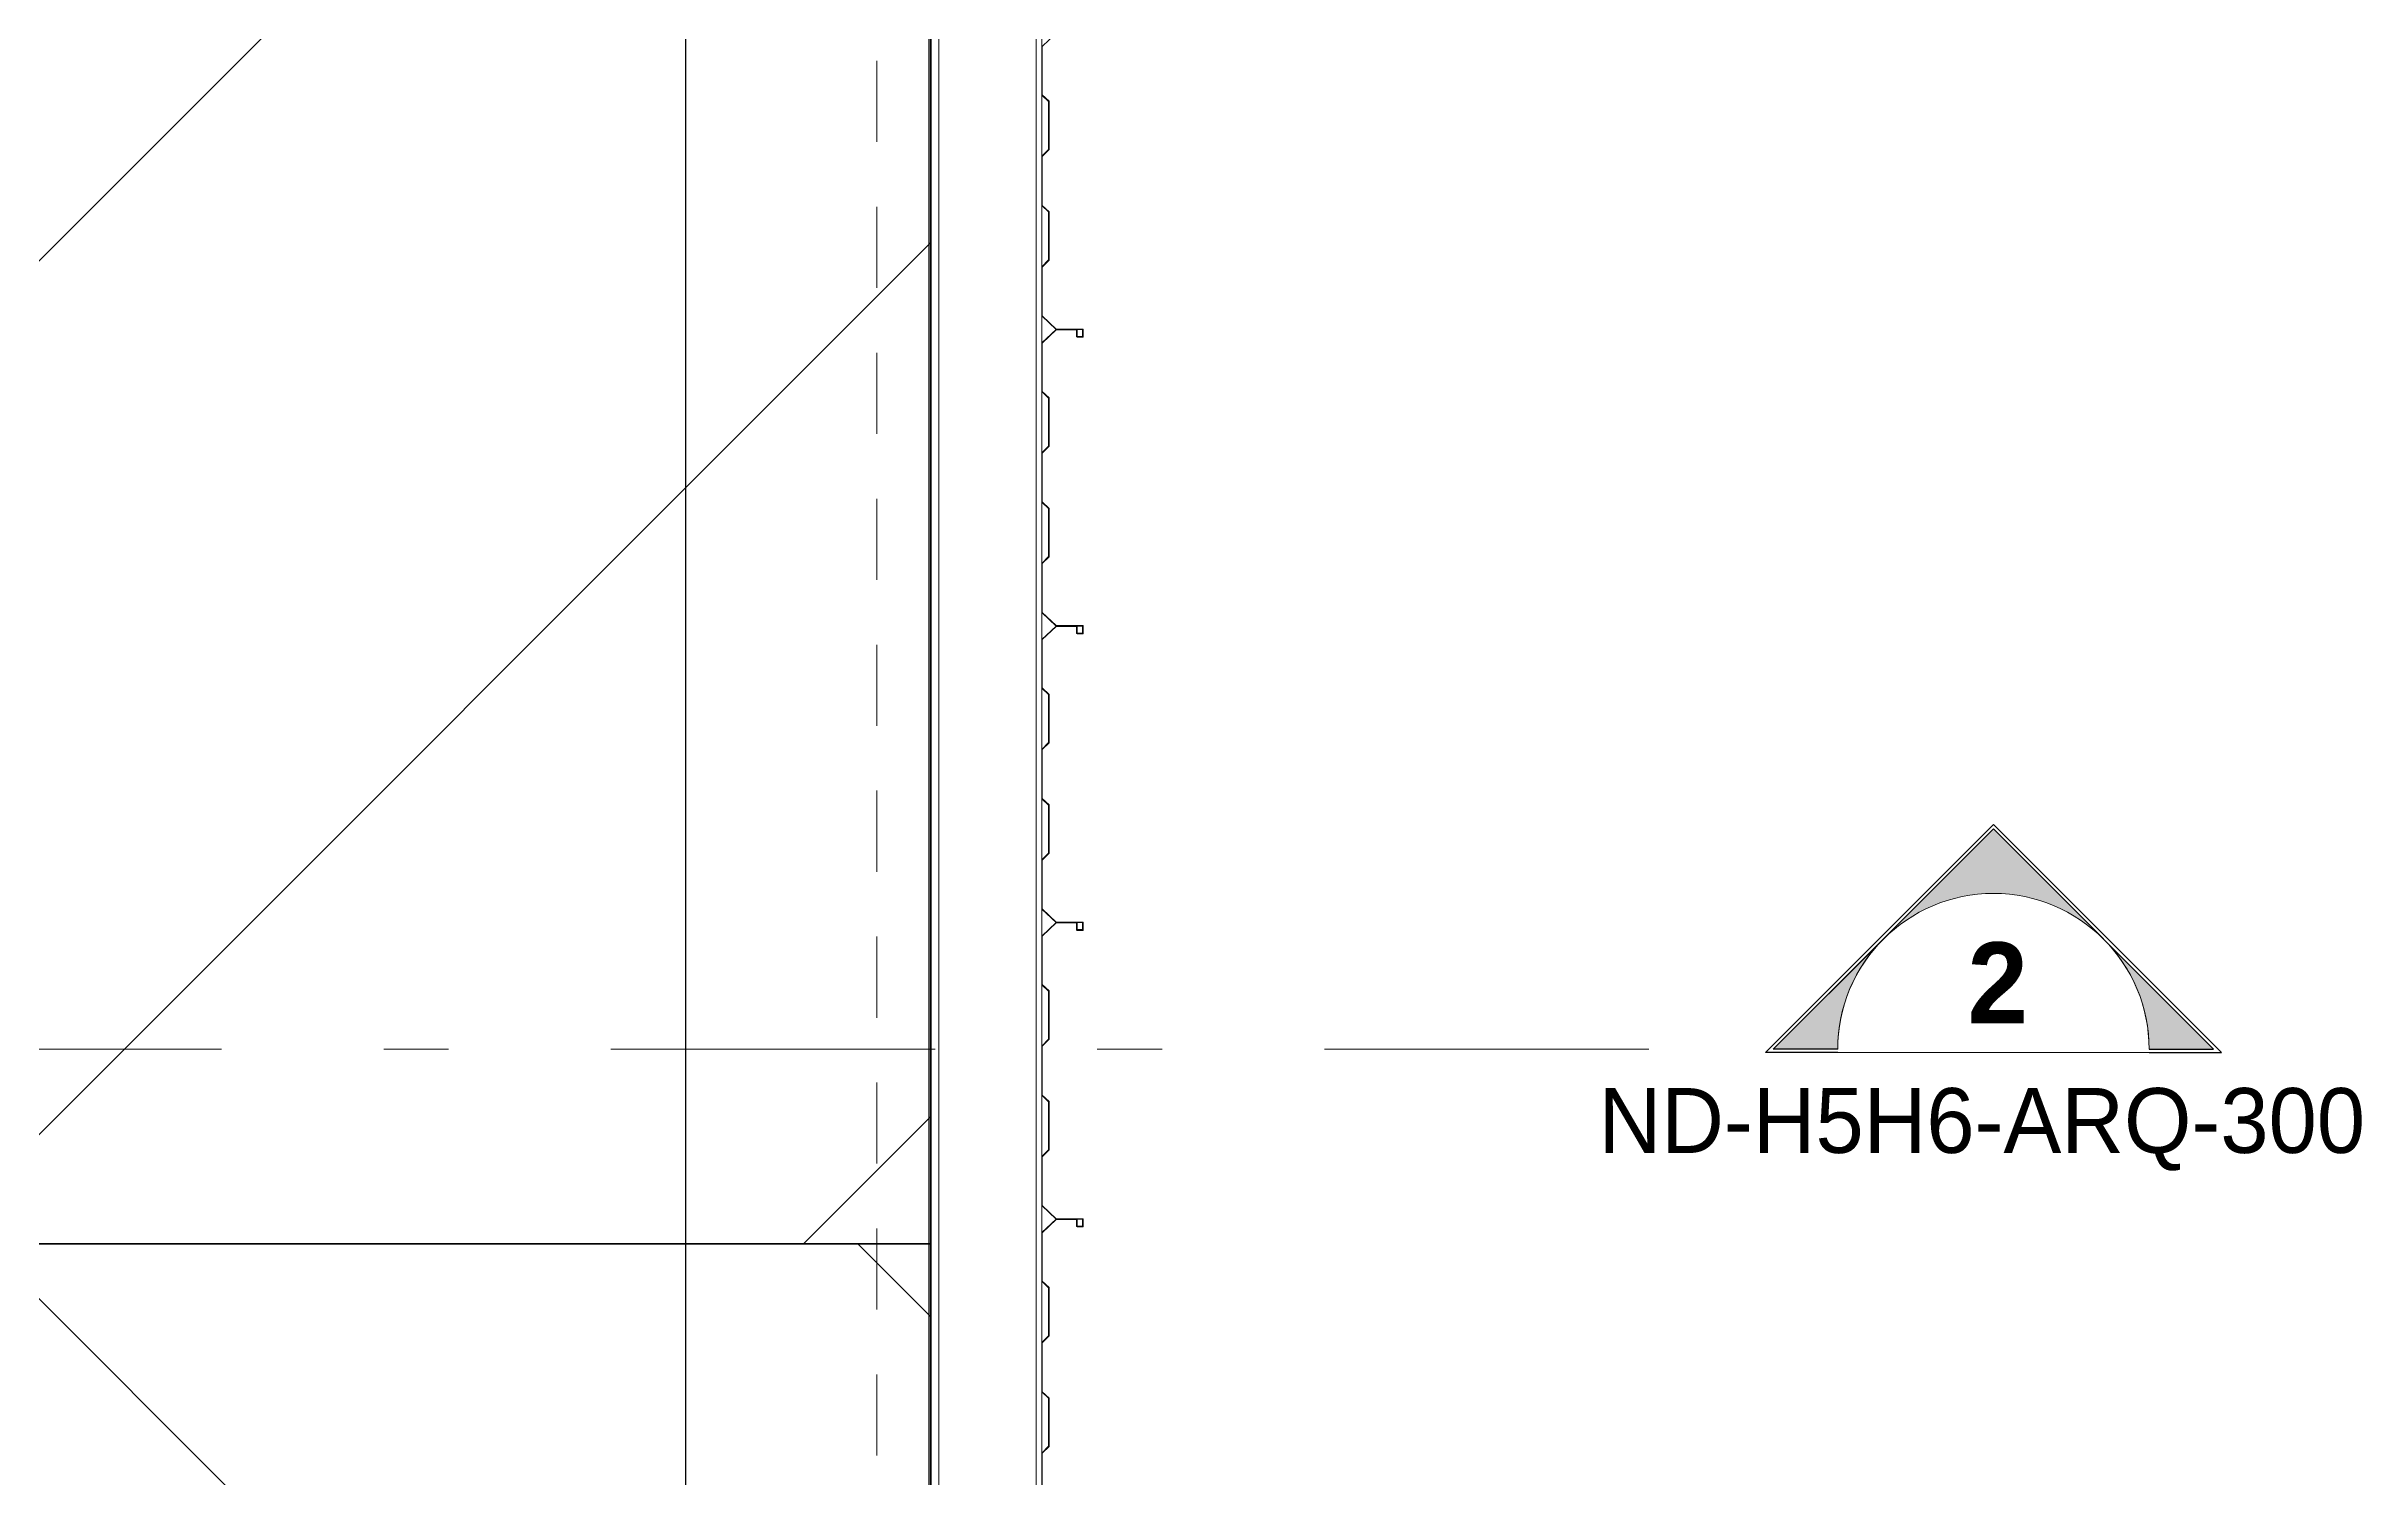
# Model space of a CAD drawing. Header units: metres. Extents: x 1.9 to 30.6, y -0.8 to 18.8.
# Drawn here: x 25.732 to 29.302, y 3.639 to 5.846 of the extents above; entities that cross this region are included whole.
import ezdxf

# ---------------------------------------------------------------- set-up
doc = ezdxf.new("R2010")
doc.units = ezdxf.units.M
doc.linetypes.add('Dash dot', pattern=[1.05, 0.5, -0.25, 0.05, -0.25])
doc.linetypes.add('Hidden', pattern=[0.2, 0.125, -0.075])
for name, color, linetype, lineweight in [('1', 7, 'Continuous', 18), ('A LARGUEROS', 7, 'Continuous', 9), ('A-CORTES', 7, 'Continuous', 18), ('A-EJES', 7, 'Continuous', 18), ('A-MURO', 7, 'Continuous', 25), ('A-PISO', 7, 'Continuous', 18), ('A-SIMBOLOGIA', 7, 'Continuous', 18), ('G-IMPT', 7, 'Continuous', 18)]:
    doc.layers.add(name, color=color, linetype=linetype, lineweight=lineweight)
doc.layers.add('ATR-ACHURADO', color=9, linetype='Continuous')
doc.layers.add('ATR-AREAS', color=1, linetype='Continuous')
doc.styles.add('Arial', font='arial.ttf', dxfattribs={"height": 2e-05})
doc.styles.add('Nirmala UI Semilight_4', font='', dxfattribs={"height": 0.1})
doc.styles.add('Nirmala UI Semilight_B', font='', dxfattribs={"height": 0.125})
doc.styles.get('Nirmala UI Semilight_4').set_extended_font_data('Nirmala UI Semilight')
doc.styles.get('Nirmala UI Semilight_B').set_extended_font_data('Nirmala UI Semilight', bold=True)

# ---------------------------------------------------------------- blocks, each defined once
blk = doc.blocks.new('MontenC-Calibre14-GMI 1 - MONTEN _C_ 10_ CAL14 CON CLIPS A COLUMNA-1581828-N_P_T_')
at = {"layer": 'A LARGUEROS', "linetype": 'Hidden', "lineweight": 5}
for p, q in [((-1.7802, 0.127), (-1.8217, 0.127)), ((-1.7802, 0.127), (-1.7051, 0.127)), ((-1.7051, 0.127), (-1.7802, 0.127)), ((-1.7051, 0.127), (-1.6106, 0.127)), ((-1.6106, 0.127), (-1.7051, 0.127)), ((-1.6106, 0.127), (-1.5347, 0.127)), ((-1.5347, 0.127), (-1.6106, 0.127)), ((-1.5347, 0.127), (-1.4402, 0.127)), ((-1.4402, 0.127), (-1.5347, 0.127)), ((-1.4402, 0.127), (-1.3645, 0.127)), ((-1.3645, 0.127), (-1.4402, 0.127)), ((-1.3645, 0.127), (-1.323, 0.127)), ((-1.323, 0.127), (-1.3645, 0.127)), ((-1.323, 0.127), (-1.2479, 0.127)), ((-1.2479, 0.127), (-1.323, 0.127)), ((-1.2479, 0.127), (-1.1534, 0.127)), ((-1.1534, 0.127), (-1.2479, 0.127)), ((-1.1534, 0.127), (-1.0775, 0.127)), ((-1.0775, 0.127), (-1.1534, 0.127)), ((-1.0775, 0.127), (-0.983, 0.127)), ((-0.983, 0.127), (-1.0775, 0.127)), ((-0.983, 0.127), (-0.9073, 0.127)), ((-0.9073, 0.127), (-0.983, 0.127)), ((-0.9073, 0.127), (-0.8658, 0.127)), ((-0.8658, 0.127), (-0.9073, 0.127)), ((-0.8658, 0.127), (-0.7907, 0.127)), ((-0.7907, 0.127), (-0.8658, 0.127)), ((-0.7907, 0.127), (-0.6962, 0.127)), ((-0.6962, 0.127), (-0.7907, 0.127)), ((-0.6962, 0.127), (-0.6203, 0.127)), ((-0.6203, 0.127), (-0.6962, 0.127)), ((-0.6203, 0.127), (-0.5258, 0.127)), ((-0.5258, 0.127), (-0.6203, 0.127)), ((-0.5258, 0.127), (-0.4501, 0.127)), ((-0.4501, 0.127), (-0.5258, 0.127)), ((-0.4501, 0.127), (-0.4086, 0.127)), ((-0.4086, 0.127), (-0.4501, 0.127)), ((-0.4086, 0.127), (-0.3335, 0.127)), ((-0.3335, 0.127), (-0.4086, 0.127)), ((-0.3335, 0.127), (-0.239, 0.127)), ((-0.239, 0.127), (-0.3335, 0.127)), ((-0.239, 0.127), (-0.1631, 0.127)), ((-0.1631, 0.127), (-0.239, 0.127)), ((-0.1631, 0.127), (-0.0686, 0.127)), ((-0.0686, 0.127), (-0.1631, 0.127)), ((-0.0686, 0.127), (0.0071, 0.127)), ((0.0071, 0.127), (-0.0686, 0.127)), ((0.0071, 0.127), (0.0486, 0.127)), ((0.0486, 0.127), (0.0071, 0.127)), ((0.0486, 0.127), (0.1237, 0.127)), ((0.1237, 0.127), (0.0486, 0.127)), ((0.1237, 0.127), (0.2182, 0.127)), ((0.2182, 0.127), (0.1237, 0.127)), ((0.2182, 0.127), (0.2941, 0.127)), ((0.2941, 0.127), (0.2182, 0.127)), ((0.2941, 0.127), (0.3886, 0.127)), ((0.3886, 0.127), (0.2941, 0.127)), ((0.3886, 0.127), (0.4643, 0.127)), ((0.4643, 0.127), (0.3886, 0.127)), ((3.9923, -0.127), (-3.8607, -0.127)), ((3.9923, -0.127), (-3.8607, -0.127))]:
    blk.add_line(p, q, dxfattribs=at)
blk = doc.blocks.new('MontenC-Calibre14-GMI 1 - MONTEN _C_ 10_ CAL14 CON CLIPS A COLUMNA-V21-N_P_T_')
at = {"layer": 'A LARGUEROS', "linetype": 'Hidden', "lineweight": 5}
for p, q in [((-1.7802, 0.127), (-1.8217, 0.127)), ((-1.7802, 0.127), (-1.7051, 0.127)), ((-1.7051, 0.127), (-1.7802, 0.127)), ((-1.7051, 0.127), (-1.6106, 0.127)), ((-1.6106, 0.127), (-1.7051, 0.127)), ((-1.6106, 0.127), (-1.5347, 0.127)), ((-1.5347, 0.127), (-1.6106, 0.127)), ((-1.5347, 0.127), (-1.4402, 0.127)), ((-1.4402, 0.127), (-1.5347, 0.127)), ((-1.4402, 0.127), (-1.3645, 0.127)), ((-1.3645, 0.127), (-1.4402, 0.127)), ((-1.3645, 0.127), (-1.323, 0.127)), ((-1.323, 0.127), (-1.3645, 0.127)), ((-1.323, 0.127), (-1.2479, 0.127)), ((-1.2479, 0.127), (-1.323, 0.127)), ((-1.2479, 0.127), (-1.1534, 0.127)), ((-1.1534, 0.127), (-1.2479, 0.127)), ((-1.1534, 0.127), (-1.0775, 0.127)), ((-1.0775, 0.127), (-1.1534, 0.127)), ((-1.0775, 0.127), (-0.983, 0.127)), ((-0.983, 0.127), (-1.0775, 0.127)), ((-0.983, 0.127), (-0.9073, 0.127)), ((-0.9073, 0.127), (-0.983, 0.127)), ((-0.9073, 0.127), (-0.8658, 0.127)), ((-0.8658, 0.127), (-0.9073, 0.127)), ((-0.8658, 0.127), (-0.7907, 0.127)), ((-0.7907, 0.127), (-0.8658, 0.127)), ((-0.7907, 0.127), (-0.6962, 0.127)), ((-0.6962, 0.127), (-0.7907, 0.127)), ((-0.6962, 0.127), (-0.6203, 0.127)), ((-0.6203, 0.127), (-0.6962, 0.127)), ((-0.6203, 0.127), (-0.5258, 0.127)), ((-0.5258, 0.127), (-0.6203, 0.127)), ((-0.5258, 0.127), (-0.4501, 0.127)), ((-0.4501, 0.127), (-0.5258, 0.127)), ((-0.4501, 0.127), (-0.4086, 0.127)), ((-0.4086, 0.127), (-0.4501, 0.127)), ((-0.4086, 0.127), (-0.3335, 0.127)), ((-0.3335, 0.127), (-0.4086, 0.127)), ((-0.3335, 0.127), (-0.239, 0.127)), ((-0.239, 0.127), (-0.3335, 0.127)), ((-0.239, 0.127), (-0.1631, 0.127)), ((-0.1631, 0.127), (-0.239, 0.127)), ((-0.1631, 0.127), (-0.0686, 0.127)), ((-0.0686, 0.127), (-0.1631, 0.127)), ((-0.0686, 0.127), (0.0071, 0.127)), ((0.0071, 0.127), (-0.0686, 0.127)), ((0.0071, 0.127), (0.0486, 0.127)), ((0.0486, 0.127), (0.0071, 0.127)), ((0.0486, 0.127), (0.1237, 0.127)), ((0.1237, 0.127), (0.0486, 0.127)), ((0.1237, 0.127), (0.2182, 0.127)), ((0.2182, 0.127), (0.1237, 0.127)), ((0.2182, 0.127), (0.2941, 0.127)), ((0.2941, 0.127), (0.2182, 0.127)), ((0.2941, 0.127), (0.3886, 0.127)), ((0.3886, 0.127), (0.2941, 0.127)), ((0.3886, 0.127), (0.4643, 0.127)), ((0.4643, 0.127), (0.3886, 0.127)), ((3.9923, -0.127), (-3.8607, -0.127)), ((3.9923, -0.127), (-3.8607, -0.127))]:
    blk.add_line(p, q, dxfattribs=at)
blk = doc.blocks.new('MontenC-Calibre14-GMI 1 - MONTEN _C_ 10_ CAL14 CON CLIPS A COLUMNA-V22-N_P_T_')
at = {"layer": 'A LARGUEROS', "linetype": 'Hidden', "lineweight": 5}
for p, q in [((-1.7802, 0.127), (-1.8217, 0.127)), ((-1.7802, 0.127), (-1.7051, 0.127)), ((-1.7051, 0.127), (-1.7802, 0.127)), ((-1.7051, 0.127), (-1.6106, 0.127)), ((-1.6106, 0.127), (-1.7051, 0.127)), ((-1.6106, 0.127), (-1.5347, 0.127)), ((-1.5347, 0.127), (-1.6106, 0.127)), ((-1.5347, 0.127), (-1.4402, 0.127)), ((-1.4402, 0.127), (-1.5347, 0.127)), ((-1.4402, 0.127), (-1.3645, 0.127)), ((-1.3645, 0.127), (-1.4402, 0.127)), ((-1.3645, 0.127), (-1.323, 0.127)), ((-1.323, 0.127), (-1.3645, 0.127)), ((-1.323, 0.127), (-1.2479, 0.127)), ((-1.2479, 0.127), (-1.323, 0.127)), ((-1.2479, 0.127), (-1.1534, 0.127)), ((-1.1534, 0.127), (-1.2479, 0.127)), ((-1.1534, 0.127), (-1.0775, 0.127)), ((-1.0775, 0.127), (-1.1534, 0.127)), ((-1.0775, 0.127), (-0.983, 0.127)), ((-0.983, 0.127), (-1.0775, 0.127)), ((-0.983, 0.127), (-0.9073, 0.127)), ((-0.9073, 0.127), (-0.983, 0.127)), ((-0.9073, 0.127), (-0.8658, 0.127)), ((-0.8658, 0.127), (-0.9073, 0.127)), ((-0.8658, 0.127), (-0.7907, 0.127)), ((-0.7907, 0.127), (-0.8658, 0.127)), ((-0.7907, 0.127), (-0.6962, 0.127)), ((-0.6962, 0.127), (-0.7907, 0.127)), ((-0.6962, 0.127), (-0.6203, 0.127)), ((-0.6203, 0.127), (-0.6962, 0.127)), ((-0.6203, 0.127), (-0.5258, 0.127)), ((-0.5258, 0.127), (-0.6203, 0.127)), ((-0.5258, 0.127), (-0.4501, 0.127)), ((-0.4501, 0.127), (-0.5258, 0.127)), ((-0.4501, 0.127), (-0.4086, 0.127)), ((-0.4086, 0.127), (-0.4501, 0.127)), ((-0.4086, 0.127), (-0.3335, 0.127)), ((-0.3335, 0.127), (-0.4086, 0.127)), ((-0.3335, 0.127), (-0.239, 0.127)), ((-0.239, 0.127), (-0.3335, 0.127)), ((-0.239, 0.127), (-0.1631, 0.127)), ((-0.1631, 0.127), (-0.239, 0.127)), ((-0.1631, 0.127), (-0.0686, 0.127)), ((-0.0686, 0.127), (-0.1631, 0.127)), ((-0.0686, 0.127), (0.0071, 0.127)), ((0.0071, 0.127), (-0.0686, 0.127)), ((0.0071, 0.127), (0.0486, 0.127)), ((0.0486, 0.127), (0.0071, 0.127)), ((0.0486, 0.127), (0.1237, 0.127)), ((0.1237, 0.127), (0.0486, 0.127)), ((0.1237, 0.127), (0.2182, 0.127)), ((0.2182, 0.127), (0.1237, 0.127)), ((0.2182, 0.127), (0.2941, 0.127)), ((0.2941, 0.127), (0.2182, 0.127)), ((0.2941, 0.127), (0.3886, 0.127)), ((0.3886, 0.127), (0.2941, 0.127)), ((0.3886, 0.127), (0.4643, 0.127)), ((0.4643, 0.127), (0.3886, 0.127)), ((3.9923, -0.127), (-3.8607, -0.127)), ((3.9923, -0.127), (-3.8607, -0.127))]:
    blk.add_line(p, q, dxfattribs=at)
blk = doc.blocks.new('MontenC-Calibre14-GMI 1 - MONTEN _C_ 10_ CAL14 CON CLIPS A COLUMNA-V23-N_P_T_')
at = {"layer": 'A LARGUEROS', "linetype": 'Hidden', "lineweight": 5}
for p, q in [((-1.7802, 0.127), (-1.8217, 0.127)), ((-1.7802, 0.127), (-1.7051, 0.127)), ((-1.7051, 0.127), (-1.7802, 0.127)), ((-1.7051, 0.127), (-1.6106, 0.127)), ((-1.6106, 0.127), (-1.7051, 0.127)), ((-1.6106, 0.127), (-1.5347, 0.127)), ((-1.5347, 0.127), (-1.6106, 0.127)), ((-1.5347, 0.127), (-1.4402, 0.127)), ((-1.4402, 0.127), (-1.5347, 0.127)), ((-1.4402, 0.127), (-1.3645, 0.127)), ((-1.3645, 0.127), (-1.4402, 0.127)), ((-1.3645, 0.127), (-1.323, 0.127)), ((-1.323, 0.127), (-1.3645, 0.127)), ((-1.323, 0.127), (-1.2479, 0.127)), ((-1.2479, 0.127), (-1.323, 0.127)), ((-1.2479, 0.127), (-1.1534, 0.127)), ((-1.1534, 0.127), (-1.2479, 0.127)), ((-1.1534, 0.127), (-1.0775, 0.127)), ((-1.0775, 0.127), (-1.1534, 0.127)), ((-1.0775, 0.127), (-0.983, 0.127)), ((-0.983, 0.127), (-1.0775, 0.127)), ((-0.983, 0.127), (-0.9073, 0.127)), ((-0.9073, 0.127), (-0.983, 0.127)), ((-0.9073, 0.127), (-0.8658, 0.127)), ((-0.8658, 0.127), (-0.9073, 0.127)), ((-0.8658, 0.127), (-0.7907, 0.127)), ((-0.7907, 0.127), (-0.8658, 0.127)), ((-0.7907, 0.127), (-0.6962, 0.127)), ((-0.6962, 0.127), (-0.7907, 0.127)), ((-0.6962, 0.127), (-0.6203, 0.127)), ((-0.6203, 0.127), (-0.6962, 0.127)), ((-0.6203, 0.127), (-0.5258, 0.127)), ((-0.5258, 0.127), (-0.6203, 0.127)), ((-0.5258, 0.127), (-0.4501, 0.127)), ((-0.4501, 0.127), (-0.5258, 0.127)), ((-0.4501, 0.127), (-0.4086, 0.127)), ((-0.4086, 0.127), (-0.4501, 0.127)), ((-0.4086, 0.127), (-0.3335, 0.127)), ((-0.3335, 0.127), (-0.4086, 0.127)), ((-0.3335, 0.127), (-0.239, 0.127)), ((-0.239, 0.127), (-0.3335, 0.127)), ((-0.239, 0.127), (-0.1631, 0.127)), ((-0.1631, 0.127), (-0.239, 0.127)), ((-0.1631, 0.127), (-0.0686, 0.127)), ((-0.0686, 0.127), (-0.1631, 0.127)), ((-0.0686, 0.127), (0.0071, 0.127)), ((0.0071, 0.127), (-0.0686, 0.127)), ((0.0071, 0.127), (0.0486, 0.127)), ((0.0486, 0.127), (0.0071, 0.127)), ((0.0486, 0.127), (0.1237, 0.127)), ((0.1237, 0.127), (0.0486, 0.127)), ((0.1237, 0.127), (0.2182, 0.127)), ((0.2182, 0.127), (0.1237, 0.127)), ((0.2182, 0.127), (0.2941, 0.127)), ((0.2941, 0.127), (0.2182, 0.127)), ((0.2941, 0.127), (0.3886, 0.127)), ((0.3886, 0.127), (0.2941, 0.127)), ((0.3886, 0.127), (0.4643, 0.127)), ((0.4643, 0.127), (0.3886, 0.127)), ((3.9923, -0.127), (-3.8607, -0.127)), ((3.9923, -0.127), (-3.8607, -0.127))]:
    blk.add_line(p, q, dxfattribs=at)
blk = doc.blocks.new('MontenC-Calibre14-GMI 1 - MONTEN _C_ 10_ CAL14 CON CLIPS A COLUMNA-V24-N_P_T_')
at = {"layer": 'A LARGUEROS', "linetype": 'Hidden', "lineweight": 5}
for p, q in [((-1.7802, 0.127), (-1.8217, 0.127)), ((-1.7802, 0.127), (-1.7051, 0.127)), ((-1.7051, 0.127), (-1.7802, 0.127)), ((-1.7051, 0.127), (-1.6106, 0.127)), ((-1.6106, 0.127), (-1.7051, 0.127)), ((-1.6106, 0.127), (-1.5347, 0.127)), ((-1.5347, 0.127), (-1.6106, 0.127)), ((-1.5347, 0.127), (-1.4402, 0.127)), ((-1.4402, 0.127), (-1.5347, 0.127)), ((-1.4402, 0.127), (-1.3645, 0.127)), ((-1.3645, 0.127), (-1.4402, 0.127)), ((-1.3645, 0.127), (-1.323, 0.127)), ((-1.323, 0.127), (-1.3645, 0.127)), ((-1.323, 0.127), (-1.2479, 0.127)), ((-1.2479, 0.127), (-1.323, 0.127)), ((-1.2479, 0.127), (-1.1534, 0.127)), ((-1.1534, 0.127), (-1.2479, 0.127)), ((-1.1534, 0.127), (-1.0775, 0.127)), ((-1.0775, 0.127), (-1.1534, 0.127)), ((-1.0775, 0.127), (-0.983, 0.127)), ((-0.983, 0.127), (-1.0775, 0.127)), ((-0.983, 0.127), (-0.9073, 0.127)), ((-0.9073, 0.127), (-0.983, 0.127)), ((-0.9073, 0.127), (-0.8658, 0.127)), ((-0.8658, 0.127), (-0.9073, 0.127)), ((-0.8658, 0.127), (-0.7907, 0.127)), ((-0.7907, 0.127), (-0.8658, 0.127)), ((-0.7907, 0.127), (-0.6962, 0.127)), ((-0.6962, 0.127), (-0.7907, 0.127)), ((-0.6962, 0.127), (-0.6203, 0.127)), ((-0.6203, 0.127), (-0.6962, 0.127)), ((-0.6203, 0.127), (-0.5258, 0.127)), ((-0.5258, 0.127), (-0.6203, 0.127)), ((-0.5258, 0.127), (-0.4501, 0.127)), ((-0.4501, 0.127), (-0.5258, 0.127)), ((-0.4501, 0.127), (-0.4086, 0.127)), ((-0.4086, 0.127), (-0.4501, 0.127)), ((-0.4086, 0.127), (-0.3335, 0.127)), ((-0.3335, 0.127), (-0.4086, 0.127)), ((-0.3335, 0.127), (-0.239, 0.127)), ((-0.239, 0.127), (-0.3335, 0.127)), ((-0.239, 0.127), (-0.1631, 0.127)), ((-0.1631, 0.127), (-0.239, 0.127)), ((-0.1631, 0.127), (-0.0686, 0.127)), ((-0.0686, 0.127), (-0.1631, 0.127)), ((-0.0686, 0.127), (0.0071, 0.127)), ((0.0071, 0.127), (-0.0686, 0.127)), ((0.0071, 0.127), (0.0486, 0.127)), ((0.0486, 0.127), (0.0071, 0.127)), ((0.0486, 0.127), (0.1237, 0.127)), ((0.1237, 0.127), (0.0486, 0.127)), ((0.1237, 0.127), (0.2182, 0.127)), ((0.2182, 0.127), (0.1237, 0.127)), ((0.2182, 0.127), (0.2941, 0.127)), ((0.2941, 0.127), (0.2182, 0.127)), ((0.2941, 0.127), (0.3886, 0.127)), ((0.3886, 0.127), (0.2941, 0.127)), ((0.3886, 0.127), (0.4643, 0.127)), ((0.4643, 0.127), (0.3886, 0.127)), ((3.9923, -0.127), (-3.8607, -0.127)), ((3.9923, -0.127), (-3.8607, -0.127))]:
    blk.add_line(p, q, dxfattribs=at)
blk = doc.blocks.new('MontenC-Calibre14-GMI 1 - MONTEN _C_ 10_ CAL14 CON CLIPS A COLUMNA-V25-N_P_T_')
at = {"layer": 'A LARGUEROS', "linetype": 'Hidden', "lineweight": 5}
for p, q in [((-1.7802, 0.127), (-1.8217, 0.127)), ((-1.7802, 0.127), (-1.7051, 0.127)), ((-1.7051, 0.127), (-1.7802, 0.127)), ((-1.7051, 0.127), (-1.6106, 0.127)), ((-1.6106, 0.127), (-1.7051, 0.127)), ((-1.6106, 0.127), (-1.5347, 0.127)), ((-1.5347, 0.127), (-1.6106, 0.127)), ((-1.5347, 0.127), (-1.4402, 0.127)), ((-1.4402, 0.127), (-1.5347, 0.127)), ((-1.4402, 0.127), (-1.3645, 0.127)), ((-1.3645, 0.127), (-1.4402, 0.127)), ((-1.3645, 0.127), (-1.323, 0.127)), ((-1.323, 0.127), (-1.3645, 0.127)), ((-1.323, 0.127), (-1.2479, 0.127)), ((-1.2479, 0.127), (-1.323, 0.127)), ((-1.2479, 0.127), (-1.1534, 0.127)), ((-1.1534, 0.127), (-1.2479, 0.127)), ((-1.1534, 0.127), (-1.0775, 0.127)), ((-1.0775, 0.127), (-1.1534, 0.127)), ((-1.0775, 0.127), (-0.983, 0.127)), ((-0.983, 0.127), (-1.0775, 0.127)), ((-0.983, 0.127), (-0.9073, 0.127)), ((-0.9073, 0.127), (-0.983, 0.127)), ((-0.9073, 0.127), (-0.8658, 0.127)), ((-0.8658, 0.127), (-0.9073, 0.127)), ((-0.8658, 0.127), (-0.7907, 0.127)), ((-0.7907, 0.127), (-0.8658, 0.127)), ((-0.7907, 0.127), (-0.6962, 0.127)), ((-0.6962, 0.127), (-0.7907, 0.127)), ((-0.6962, 0.127), (-0.6203, 0.127)), ((-0.6203, 0.127), (-0.6962, 0.127)), ((-0.6203, 0.127), (-0.5258, 0.127)), ((-0.5258, 0.127), (-0.6203, 0.127)), ((-0.5258, 0.127), (-0.4501, 0.127)), ((-0.4501, 0.127), (-0.5258, 0.127)), ((-0.4501, 0.127), (-0.4086, 0.127)), ((-0.4086, 0.127), (-0.4501, 0.127)), ((-0.4086, 0.127), (-0.3335, 0.127)), ((-0.3335, 0.127), (-0.4086, 0.127)), ((-0.3335, 0.127), (-0.239, 0.127)), ((-0.239, 0.127), (-0.3335, 0.127)), ((-0.239, 0.127), (-0.1631, 0.127)), ((-0.1631, 0.127), (-0.239, 0.127)), ((-0.1631, 0.127), (-0.0686, 0.127)), ((-0.0686, 0.127), (-0.1631, 0.127)), ((-0.0686, 0.127), (0.0071, 0.127)), ((0.0071, 0.127), (-0.0686, 0.127)), ((0.0071, 0.127), (0.0486, 0.127)), ((0.0486, 0.127), (0.0071, 0.127)), ((0.0486, 0.127), (0.1237, 0.127)), ((0.1237, 0.127), (0.0486, 0.127)), ((0.1237, 0.127), (0.2182, 0.127)), ((0.2182, 0.127), (0.1237, 0.127)), ((0.2182, 0.127), (0.2941, 0.127)), ((0.2941, 0.127), (0.2182, 0.127)), ((0.2941, 0.127), (0.3886, 0.127)), ((0.3886, 0.127), (0.2941, 0.127)), ((0.3886, 0.127), (0.4643, 0.127)), ((0.4643, 0.127), (0.3886, 0.127)), ((3.9923, -0.127), (-3.8607, -0.127)), ((3.9923, -0.127), (-3.8607, -0.127))]:
    blk.add_line(p, q, dxfattribs=at)
blk = doc.blocks.new('MontenC-Calibre14-GMI 1 - MONTEN _C_ 10_ CAL14 CON CLIPS A COLUMNA-V26-N_P_T_')
at = {"layer": 'A LARGUEROS', "linetype": 'Hidden', "lineweight": 5}
for p, q in [((-1.7802, 0.127), (-1.8217, 0.127)), ((-1.7051, 0.127), (-1.7802, 0.127)), ((-1.7051, 0.127), (-1.6106, 0.127)), ((-1.6106, 0.127), (-1.7051, 0.127)), ((-1.5347, 0.127), (-1.6106, 0.127)), ((-1.5347, 0.127), (-1.4402, 0.127)), ((-1.4402, 0.127), (-1.5347, 0.127)), ((-1.3645, 0.127), (-1.4402, 0.127)), ((-1.3645, 0.127), (-1.323, 0.127)), ((-1.323, 0.127), (-1.3645, 0.127)), ((-1.2479, 0.127), (-1.323, 0.127)), ((-1.2479, 0.127), (-1.1534, 0.127)), ((-1.1534, 0.127), (-1.2479, 0.127)), ((-1.0775, 0.127), (-1.1534, 0.127)), ((-1.0775, 0.127), (-0.983, 0.127)), ((-0.983, 0.127), (-1.0775, 0.127)), ((-0.9073, 0.127), (-0.983, 0.127)), ((-0.9073, 0.127), (-0.8658, 0.127)), ((-0.8658, 0.127), (-0.9073, 0.127)), ((-0.7907, 0.127), (-0.8658, 0.127)), ((-0.7907, 0.127), (-0.6962, 0.127)), ((-0.6962, 0.127), (-0.7907, 0.127)), ((-0.6203, 0.127), (-0.6962, 0.127)), ((-0.6203, 0.127), (-0.5258, 0.127)), ((-0.5258, 0.127), (-0.6203, 0.127)), ((-0.4501, 0.127), (-0.5258, 0.127)), ((-0.4501, 0.127), (-0.4086, 0.127)), ((-0.4086, 0.127), (-0.4501, 0.127)), ((-0.3335, 0.127), (-0.4086, 0.127)), ((-0.3335, 0.127), (-0.239, 0.127)), ((-0.239, 0.127), (-0.3335, 0.127)), ((-0.1631, 0.127), (-0.239, 0.127)), ((-0.1631, 0.127), (-0.0686, 0.127)), ((-0.0686, 0.127), (-0.1631, 0.127)), ((0.0071, 0.127), (-0.0686, 0.127)), ((0.0071, 0.127), (0.0486, 0.127)), ((0.0486, 0.127), (0.0071, 0.127)), ((0.1237, 0.127), (0.0486, 0.127)), ((0.1237, 0.127), (0.2182, 0.127)), ((0.2182, 0.127), (0.1237, 0.127)), ((0.2941, 0.127), (0.2182, 0.127)), ((0.2941, 0.127), (0.3886, 0.127)), ((0.3886, 0.127), (0.2941, 0.127)), ((0.4643, 0.127), (0.3886, 0.127)), ((3.9923, -0.127), (-3.8607, -0.127)), ((3.9923, -0.127), (-3.8607, -0.127))]:
    blk.add_line(p, q, dxfattribs=at)
blk = doc.blocks.new('Lamina_Laminación_KR18 - Lamina_Laminación_KR18-V85-N_P_T_')
at = {"layer": 'G-IMPT', "color": 3, "true_color": 0x00ff00, "insert": (-0.1592, -0.0244), "char_height": 0.00002, "width": 0.0000837, "attachment_point": 2, "line_spacing_factor": 0.941778, "style": 'Arial'}
blk.add_mtext('45,72', dxfattribs=at)
at = {"layer": 'G-IMPT', "color": 3, "true_color": 0x00ff00, "insert": (-0.1589, -0.0245), "char_height": 0.00002, "width": 0.0000465, "attachment_point": 2, "rotation": 90, "line_spacing_factor": 0.941778, "style": 'Arial'}
blk.add_mtext('6,4', dxfattribs=at)
blk = doc.blocks.new('Lamina_Laminación_KR18 - Lamina_Laminación_KR18-V86-N_P_T_')
at = {"layer": 'G-IMPT', "color": 3, "true_color": 0x00ff00, "insert": (-0.1592, -0.0244), "char_height": 0.00002, "width": 0.0000837, "attachment_point": 2, "line_spacing_factor": 0.941778, "style": 'Arial'}
blk.add_mtext('45,72', dxfattribs=at)
at = {"layer": 'G-IMPT', "color": 3, "true_color": 0x00ff00, "insert": (-0.1589, -0.0245), "char_height": 0.00002, "width": 0.0000465, "attachment_point": 2, "rotation": 90, "line_spacing_factor": 0.941778, "style": 'Arial'}
blk.add_mtext('6,4', dxfattribs=at)
blk = doc.blocks.new('Lamina_Laminación_KR18 - Lamina_Laminación_KR18-V87-N_P_T_')
at = {"layer": 'G-IMPT', "color": 3, "true_color": 0x00ff00, "insert": (-0.1592, -0.0244), "char_height": 0.00002, "width": 0.0000837, "attachment_point": 2, "line_spacing_factor": 0.941778, "style": 'Arial'}
blk.add_mtext('45,72', dxfattribs=at)
at = {"layer": 'G-IMPT', "color": 3, "true_color": 0x00ff00, "insert": (-0.1589, -0.0245), "char_height": 0.00002, "width": 0.0000465, "attachment_point": 2, "rotation": 90, "line_spacing_factor": 0.941778, "style": 'Arial'}
blk.add_mtext('6,4', dxfattribs=at)
blk = doc.blocks.new('Lamina_Laminación_KR18 - Lamina_Laminación_KR18-V88-N_P_T_')
at = {"layer": 'G-IMPT', "color": 3, "true_color": 0x00ff00, "insert": (-0.1592, -0.0244), "char_height": 0.00002, "width": 0.0000837, "attachment_point": 2, "line_spacing_factor": 0.941778, "style": 'Arial'}
blk.add_mtext('45,72', dxfattribs=at)
at = {"layer": 'G-IMPT', "color": 3, "true_color": 0x00ff00, "insert": (-0.1589, -0.0245), "char_height": 0.00002, "width": 0.0000465, "attachment_point": 2, "rotation": 90, "line_spacing_factor": 0.941778, "style": 'Arial'}
blk.add_mtext('6,4', dxfattribs=at)
blk = doc.blocks.new('Lamina_Laminación_KR18 - Lamina_Laminación_KR18-1564527-N_P_T_')
at = {"layer": 'G-IMPT', "color": 3, "true_color": 0x00ff00, "insert": (-0.1592, -0.0244), "char_height": 0.00002, "width": 0.0000837, "attachment_point": 2, "line_spacing_factor": 0.941778, "style": 'Arial'}
blk.add_mtext('45,72', dxfattribs=at)
at = {"layer": 'G-IMPT', "color": 3, "true_color": 0x00ff00, "insert": (-0.1589, -0.0245), "char_height": 0.00002, "width": 0.0000465, "attachment_point": 2, "rotation": 90, "line_spacing_factor": 0.941778, "style": 'Arial'}
blk.add_mtext('6,4', dxfattribs=at)
blk = doc.blocks.new('Sección - SimbologiaCortes-GMI-R25-261526-N_P_T_')
at = {"layer": 'A-CORTES', "lineweight": 9, "true_color": 0xe3e3e3}
h = blk.add_hatch(color=254, dxfattribs=at)
edge = h.paths.add_edge_path()
edge.add_line((0.000788, 0), (-0.0012, 0))
edge.add_arc((-0.006, 0), 0.0048, 360, 405)
edge.add_line((-0.002606, 0.003394), (0.000788, 0))
at = {"layer": 'A-SIMBOLOGIA', "lineweight": 9, "true_color": 0xe3e3e3}
h = blk.add_hatch(color=254, dxfattribs=at)
edge = h.paths.add_edge_path()
edge.add_arc((-0.006, 0), 0.0048, 0, 180)
edge.add_line((-0.0108, 0), (-0.012788, 0))
edge.add_line((-0.012788, 0), (-0.006, 0.006788))
edge.add_line((-0.006, 0.006788), (0.000788, 0))
edge.add_line((0.000788, 0), (-0.0012, 0))
h = blk.add_hatch(color=254, dxfattribs=at)
edge = h.paths.add_edge_path()
edge.add_line((-0.012788, 0), (-0.009394, 0.003394))
edge.add_arc((-0.006, 0), 0.0048, 135, 180)
edge.add_line((-0.0108, 0), (-0.012788, 0))
at = {"layer": 'A-SIMBOLOGIA', "lineweight": 25}
for p, q in [((-0.006, 0.00693), (-0.01303, -0.0001)), ((-0.006, 0.006788), (-0.012788, 0)), ((-0.006, 0.00693), (0.00103, -0.0001)), ((-0.006, 0.006788), (0.000788, 0)), ((-0.0108, 0), (-0.012788, 0)), ((-0.0012, 0), (0.000788, 0)), ((-0.010799, -0.0001), (-0.01303, -0.0001)), ((-0.001201, -0.0001), (0.00103, -0.0001))]:
    blk.add_line(p, q, dxfattribs=at)
at = {"layer": 'A-SIMBOLOGIA', "lineweight": 9}
for p, q in [((-0.006, 0.006788), (-0.012788, 0)), ((0.000788, 0), (-0.006, 0.006788)), ((-0.009394, 0.003394), (-0.012788, 0)), ((0.000788, 0), (-0.002606, 0.003394)), ((-0.012788, 0), (-0.0108, 0)), ((-0.0012, 0), (0.000788, 0))]:
    blk.add_line(p, q, dxfattribs=at)
at = {"layer": 'A-SIMBOLOGIA'}
for p, q in [((-0.012788, 0), (-0.0108, 0)), ((-0.0012, 0), (0.000788, 0)), ((-0.010915, -0.0001), (-0.0012, -0.0001))]:
    blk.add_line(p, q, dxfattribs=at)
at = {"layer": 'A-SIMBOLOGIA', "lineweight": 9}
for start, end in [(0, 180), (135, 180), (360, 45)]:
    blk.add_arc((-0.006, 0), 0.0048, start, end, dxfattribs=at)

msp = doc.modelspace()

# ---------------------------------------------------------------- hatches: boundary and pattern name
at = {"layer": 'ATR-ACHURADO'}
h = msp.add_hatch(dxfattribs=at)
h.set_pattern_fill('ANSI31', scale=0.3)
h.paths.add_polyline_path([(22.056, 4), (27.096, 4), (27.096, 12), (22.056, 12)])
h = msp.add_hatch(dxfattribs=at)
h.set_pattern_fill('ANSI31', scale=0.3, angle=90)
h.paths.add_polyline_path([(22.056, 0), (27.096, 0), (27.096, 4), (22.056, 4)])

# ---------------------------------------------------------------- linework, layer by layer
at = {"color": 6}
for points in [[(17.016, 16), (27.0929, 16), (27.0929, 0)], [(26.7179, 16), (26.7179, 0)]]:
    msp.add_lwpolyline(points, dxfattribs=at)
at = {"layer": '1'}
for p, q in [((27.2675, 5.8457), (27.2893, 5.8661)), ((27.2668, 5.846), (27.2668, 5.7709)), ((27.2675, 5.7712), (27.2675, 5.8457)), ((27.2668, 5.7709), (27.2775, 5.761)), ((27.2781, 5.7613), (27.2675, 5.7712)), ((27.2775, 5.761), (27.2775, 5.687)), ((27.2781, 5.6868), (27.2781, 5.7613)), ((27.2775, 5.687), (27.2668, 5.6764)), ((27.2668, 5.6764), (27.2668, 5.6005)), ((27.2675, 5.6762), (27.2781, 5.6868)), ((27.2675, 5.6007), (27.2675, 5.6762)), ((27.2668, 5.6005), (27.2775, 5.5906)), ((27.2781, 5.5908), (27.2675, 5.6007)), ((27.2775, 5.5906), (27.2775, 5.5166)), ((27.2781, 5.5163), (27.2781, 5.5908)), ((27.2775, 5.5166), (27.2668, 5.506)), ((27.2668, 5.506), (27.2668, 5.4303)), ((27.2675, 5.5057), (27.2781, 5.5163)), ((27.2675, 5.4305), (27.2675, 5.5057)), ((27.2668, 5.4303), (27.2891, 5.4095)), ((27.2893, 5.4101), (27.2675, 5.4305)), ((27.2891, 5.4095), (27.2668, 5.3888)), ((27.2675, 5.3885), (27.2893, 5.4089)), ((27.3212, 5.4095), (27.2891, 5.4095)), ((27.2891, 5.4095), (27.3302, 5.4095)), ((27.3308, 5.4101), (27.2893, 5.4101)), ((27.2893, 5.4089), (27.3206, 5.4089)), ((27.3206, 5.4089), (27.3206, 5.3981)), ((27.3206, 5.3981), (27.3302, 5.3981)), ((27.3302, 5.3981), (27.3206, 5.3981)), ((27.3206, 5.3981), (27.3212, 5.3975)), ((27.3212, 5.3987), (27.3212, 5.4095)), ((27.3296, 5.3987), (27.3212, 5.3987)), ((27.3212, 5.3975), (27.3308, 5.3975)), ((27.3302, 5.4095), (27.3296, 5.4089)), ((27.3296, 5.4089), (27.3296, 5.3987)), ((27.3302, 5.3981), (27.3302, 5.4095)), ((27.3302, 5.4095), (27.3302, 5.3981)), ((27.3308, 5.3975), (27.3308, 5.4101)), ((27.2668, 5.3888), (27.2668, 5.3137)), ((27.2675, 5.314), (27.2675, 5.3885)), ((27.2668, 5.3137), (27.2775, 5.3038)), ((27.2781, 5.3041), (27.2675, 5.314)), ((27.2775, 5.3038), (27.2775, 5.2298)), ((27.2781, 5.2296), (27.2781, 5.3041)), ((27.2775, 5.2298), (27.2668, 5.2192)), ((27.2668, 5.2192), (27.2668, 5.1433)), ((27.2675, 5.219), (27.2781, 5.2296)), ((27.2675, 5.1435), (27.2675, 5.219)), ((27.2668, 5.1433), (27.2775, 5.1334)), ((27.2781, 5.1336), (27.2675, 5.1435)), ((27.2775, 5.1334), (27.2775, 5.0594)), ((27.2781, 5.0591), (27.2781, 5.1336)), ((27.2775, 5.0594), (27.2668, 5.0488)), ((27.2668, 5.0488), (27.2668, 4.9731)), ((27.2675, 5.0485), (27.2781, 5.0591)), ((27.2675, 4.9733), (27.2675, 5.0485)), ((27.2668, 4.9731), (27.2891, 4.9523)), ((27.2893, 4.9529), (27.2675, 4.9733)), ((27.2891, 4.9523), (27.2668, 4.9316)), ((27.2668, 4.9316), (27.2668, 4.8565)), ((27.2675, 4.9313), (27.2893, 4.9517)), ((27.2675, 4.8568), (27.2675, 4.9313)), ((27.3212, 4.9523), (27.2891, 4.9523)), ((27.2891, 4.9523), (27.3302, 4.9523)), ((27.3308, 4.9529), (27.2893, 4.9529)), ((27.2893, 4.9517), (27.3206, 4.9517)), ((27.3206, 4.9517), (27.3206, 4.9409)), ((27.3206, 4.9409), (27.3302, 4.9409)), ((27.3302, 4.9409), (27.3206, 4.9409)), ((27.3206, 4.9409), (27.3212, 4.9403)), ((27.3212, 4.9415), (27.3212, 4.9523)), ((27.3296, 4.9415), (27.3212, 4.9415)), ((27.3212, 4.9403), (27.3308, 4.9403)), ((27.3302, 4.9523), (27.3296, 4.9517)), ((27.3296, 4.9517), (27.3296, 4.9415)), ((27.3302, 4.9409), (27.3302, 4.9523)), ((27.3302, 4.9523), (27.3302, 4.9409)), ((27.3308, 4.9403), (27.3308, 4.9529)), ((27.2668, 4.8565), (27.2775, 4.8466)), ((27.2781, 4.8469), (27.2675, 4.8568)), ((27.2775, 4.8466), (27.2775, 4.7726)), ((27.2781, 4.7724), (27.2781, 4.8469)), ((27.2775, 4.7726), (27.2668, 4.762)), ((27.2668, 4.762), (27.2668, 4.6861)), ((27.2675, 4.7618), (27.2781, 4.7724)), ((27.2675, 4.6863), (27.2675, 4.7618)), ((27.2668, 4.6861), (27.2775, 4.6762)), ((27.2781, 4.6764), (27.2675, 4.6863)), ((27.2775, 4.6762), (27.2775, 4.6022)), ((27.2781, 4.6019), (27.2781, 4.6764)), ((27.2775, 4.6022), (27.2668, 4.5916)), ((27.2668, 4.5916), (27.2668, 4.5159)), ((27.2675, 4.5913), (27.2781, 4.6019)), ((27.2675, 4.5161), (27.2675, 4.5913)), ((27.2668, 4.5159), (27.2891, 4.4951)), ((27.2893, 4.4957), (27.2675, 4.5161)), ((27.2891, 4.4951), (27.2668, 4.4744)), ((27.2668, 4.4744), (27.2668, 4.3993)), ((27.2675, 4.4741), (27.2893, 4.4945)), ((27.2675, 4.3996), (27.2675, 4.4741)), ((27.3212, 4.4951), (27.2891, 4.4951)), ((27.2891, 4.4951), (27.3302, 4.4951)), ((27.3308, 4.4957), (27.2893, 4.4957)), ((27.2893, 4.4945), (27.3206, 4.4945)), ((27.3206, 4.4945), (27.3206, 4.4837)), ((27.3206, 4.4837), (27.3302, 4.4837)), ((27.3302, 4.4837), (27.3206, 4.4837)), ((27.3206, 4.4837), (27.3212, 4.4831)), ((27.3212, 4.4843), (27.3212, 4.4951)), ((27.3296, 4.4843), (27.3212, 4.4843)), ((27.3212, 4.4831), (27.3308, 4.4831)), ((27.3302, 4.4951), (27.3296, 4.4945)), ((27.3296, 4.4945), (27.3296, 4.4843)), ((27.3302, 4.4837), (27.3302, 4.4951)), ((27.3302, 4.4951), (27.3302, 4.4837)), ((27.3308, 4.4831), (27.3308, 4.4957)), ((27.2668, 4.3993), (27.2775, 4.3894)), ((27.2781, 4.3897), (27.2675, 4.3996)), ((27.2775, 4.3894), (27.2775, 4.3154)), ((27.2781, 4.3152), (27.2781, 4.3897)), ((27.2775, 4.3154), (27.2668, 4.3048)), ((27.2668, 4.3048), (27.2668, 4.2289)), ((27.2675, 4.3046), (27.2781, 4.3152)), ((27.2675, 4.2291), (27.2675, 4.3046)), ((27.2668, 4.2289), (27.2775, 4.219)), ((27.2781, 4.2192), (27.2675, 4.2291)), ((27.2775, 4.219), (27.2775, 4.145)), ((27.2781, 4.1447), (27.2781, 4.2192)), ((27.2775, 4.145), (27.2668, 4.1344)), ((27.2675, 4.1341), (27.2781, 4.1447)), ((27.2668, 4.1344), (27.2668, 4.0587)), ((27.2675, 4.0589), (27.2675, 4.1341)), ((27.2668, 4.0587), (27.2891, 4.0379)), ((27.2891, 4.0379), (27.2668, 4.0172)), ((27.2893, 4.0385), (27.2675, 4.0589)), ((27.2675, 4.0169), (27.2893, 4.0373)), ((27.3212, 4.0379), (27.2891, 4.0379)), ((27.2891, 4.0379), (27.3302, 4.0379)), ((27.3308, 4.0385), (27.2893, 4.0385)), ((27.2893, 4.0373), (27.3206, 4.0373)), ((27.3206, 4.0373), (27.3206, 4.0265)), ((27.3212, 4.0271), (27.3212, 4.0379)), ((27.3302, 4.0379), (27.3296, 4.0373)), ((27.3296, 4.0373), (27.3296, 4.0271)), ((27.3302, 4.0265), (27.3302, 4.0379)), ((27.3302, 4.0379), (27.3302, 4.0265)), ((27.3308, 4.0259), (27.3308, 4.0385)), ((27.2668, 4.0172), (27.2668, 3.9421)), ((27.2675, 3.9424), (27.2675, 4.0169)), ((27.3206, 4.0265), (27.3302, 4.0265)), ((27.3302, 4.0265), (27.3206, 4.0265)), ((27.3206, 4.0265), (27.3212, 4.0259)), ((27.3296, 4.0271), (27.3212, 4.0271)), ((27.3212, 4.0259), (27.3308, 4.0259)), ((27.2668, 3.9421), (27.2775, 3.9322)), ((27.2781, 3.9325), (27.2675, 3.9424)), ((27.2775, 3.9322), (27.2775, 3.8582)), ((27.2781, 3.858), (27.2781, 3.9325)), ((27.2775, 3.8582), (27.2668, 3.8476)), ((27.2675, 3.8474), (27.2781, 3.858)), ((27.2668, 3.8476), (27.2668, 3.7717)), ((27.2675, 3.7719), (27.2675, 3.8474)), ((27.2668, 3.7717), (27.2775, 3.7618)), ((27.2781, 3.762), (27.2675, 3.7719)), ((27.2775, 3.7618), (27.2775, 3.6878)), ((27.2781, 3.6875), (27.2781, 3.762)), ((27.2775, 3.6878), (27.2668, 3.6772)), ((27.2668, 3.6772), (27.2668, 3.6015)), ((27.2675, 3.6769), (27.2781, 3.6875)), ((27.2675, 3.6017), (27.2675, 3.6769))]:
    msp.add_line(p, q, dxfattribs=at)
at = {"layer": 'A-CORTES', "color": 9, "linetype": 'Dash dot', "lineweight": 5, "true_color": 0xc0c0c0}
msp.add_line((14.5025, 4.3), (28.4339, 4.3), dxfattribs=at)
at = {"layer": 'A-EJES', "color": 253, "linetype": 'Dash dot', "true_color": 0xaaaaaa}
msp.add_line((27.0929, 8.5575), (27.0929, -0.0741), dxfattribs=at)
at = {"layer": 'A-MURO', "color": 9, "lineweight": 18, "true_color": 0xc0c0c0}
for p, q in [((27.1083, 0.0029), (27.1083, 7.9365)), ((27.2583, 7.9365), (27.2583, 0.0635))]:
    msp.add_line(p, q, dxfattribs=at)
at = {"layer": 'A-PISO'}
msp.add_line((27.2668, 7.9265), (27.2668, 2.0188), dxfattribs=at)
at = {"layer": 'ATR-AREAS', "lineweight": 35}
for points in [[(22.056, 4), (27.096, 4), (27.096, 12), (22.056, 12)], [(22.056, 0), (27.096, 0), (27.096, 4), (22.056, 4)]]:
    msp.add_lwpolyline(points, close=True, dxfattribs=at)

# ---------------------------------------------------------------- block references
at = {"layer": 'A LARGUEROS', "linetype": 'Hidden', "lineweight": 5, "rotation": 269.9999999999999}
for name in ['MontenC-Calibre14-GMI 1 - MONTEN _C_ 10_ CAL14 CON CLIPS A COLUMNA-1581828-N_P_T_', 'MontenC-Calibre14-GMI 1 - MONTEN _C_ 10_ CAL14 CON CLIPS A COLUMNA-V21-N_P_T_', 'MontenC-Calibre14-GMI 1 - MONTEN _C_ 10_ CAL14 CON CLIPS A COLUMNA-V22-N_P_T_', 'MontenC-Calibre14-GMI 1 - MONTEN _C_ 10_ CAL14 CON CLIPS A COLUMNA-V23-N_P_T_', 'MontenC-Calibre14-GMI 1 - MONTEN _C_ 10_ CAL14 CON CLIPS A COLUMNA-V24-N_P_T_', 'MontenC-Calibre14-GMI 1 - MONTEN _C_ 10_ CAL14 CON CLIPS A COLUMNA-V25-N_P_T_', 'MontenC-Calibre14-GMI 1 - MONTEN _C_ 10_ CAL14 CON CLIPS A COLUMNA-V26-N_P_T_']:
    msp.add_blockref(name, (27.1398, 4.0658), dxfattribs=at)
at = {"layer": 'A-CORTES', "extrusion": (0, 0, -1), "xscale": 49.99999999999998, "yscale": 49.99999999999998, "zscale": 49.99999999999998}
msp.add_blockref('Sección - SimbologiaCortes-GMI-R25-261526-N_P_T_', (-28.4339, 4.3), dxfattribs=at)
at = {"layer": 'G-IMPT', "rotation": 269.9999999999998}
for name, p in [('Lamina_Laminación_KR18 - Lamina_Laminación_KR18-1564527-N_P_T_', (27.2668, 5.6384)), ('Lamina_Laminación_KR18 - Lamina_Laminación_KR18-V88-N_P_T_', (27.2668, 5.1812)), ('Lamina_Laminación_KR18 - Lamina_Laminación_KR18-V87-N_P_T_', (27.2668, 4.724)), ('Lamina_Laminación_KR18 - Lamina_Laminación_KR18-V86-N_P_T_', (27.2668, 4.2668)), ('Lamina_Laminación_KR18 - Lamina_Laminación_KR18-V85-N_P_T_', (27.2668, 3.8096))]:
    msp.add_blockref(name, p, dxfattribs=at)

# ---------------------------------------------------------------- texts
at = {"layer": 'A-CORTES', "lineweight": 35, "attachment_point": 1}
for s, insert, char_height, width, style in [('\\fNirmala UI Semilight|b1|i0|c0|p34|;2', (28.694, 4.4646), 0.125, 0.112236, 'Nirmala UI Semilight_B'), ('ND-H5H6-ARQ-300', (28.1253, 4.24), 0.1, 1.491139, 'Nirmala UI Semilight_4')]:
    msp.add_mtext(s, dxfattribs=dict(at, insert=insert, char_height=char_height, width=width, style=style))

doc.saveas('drawing.dxf')
